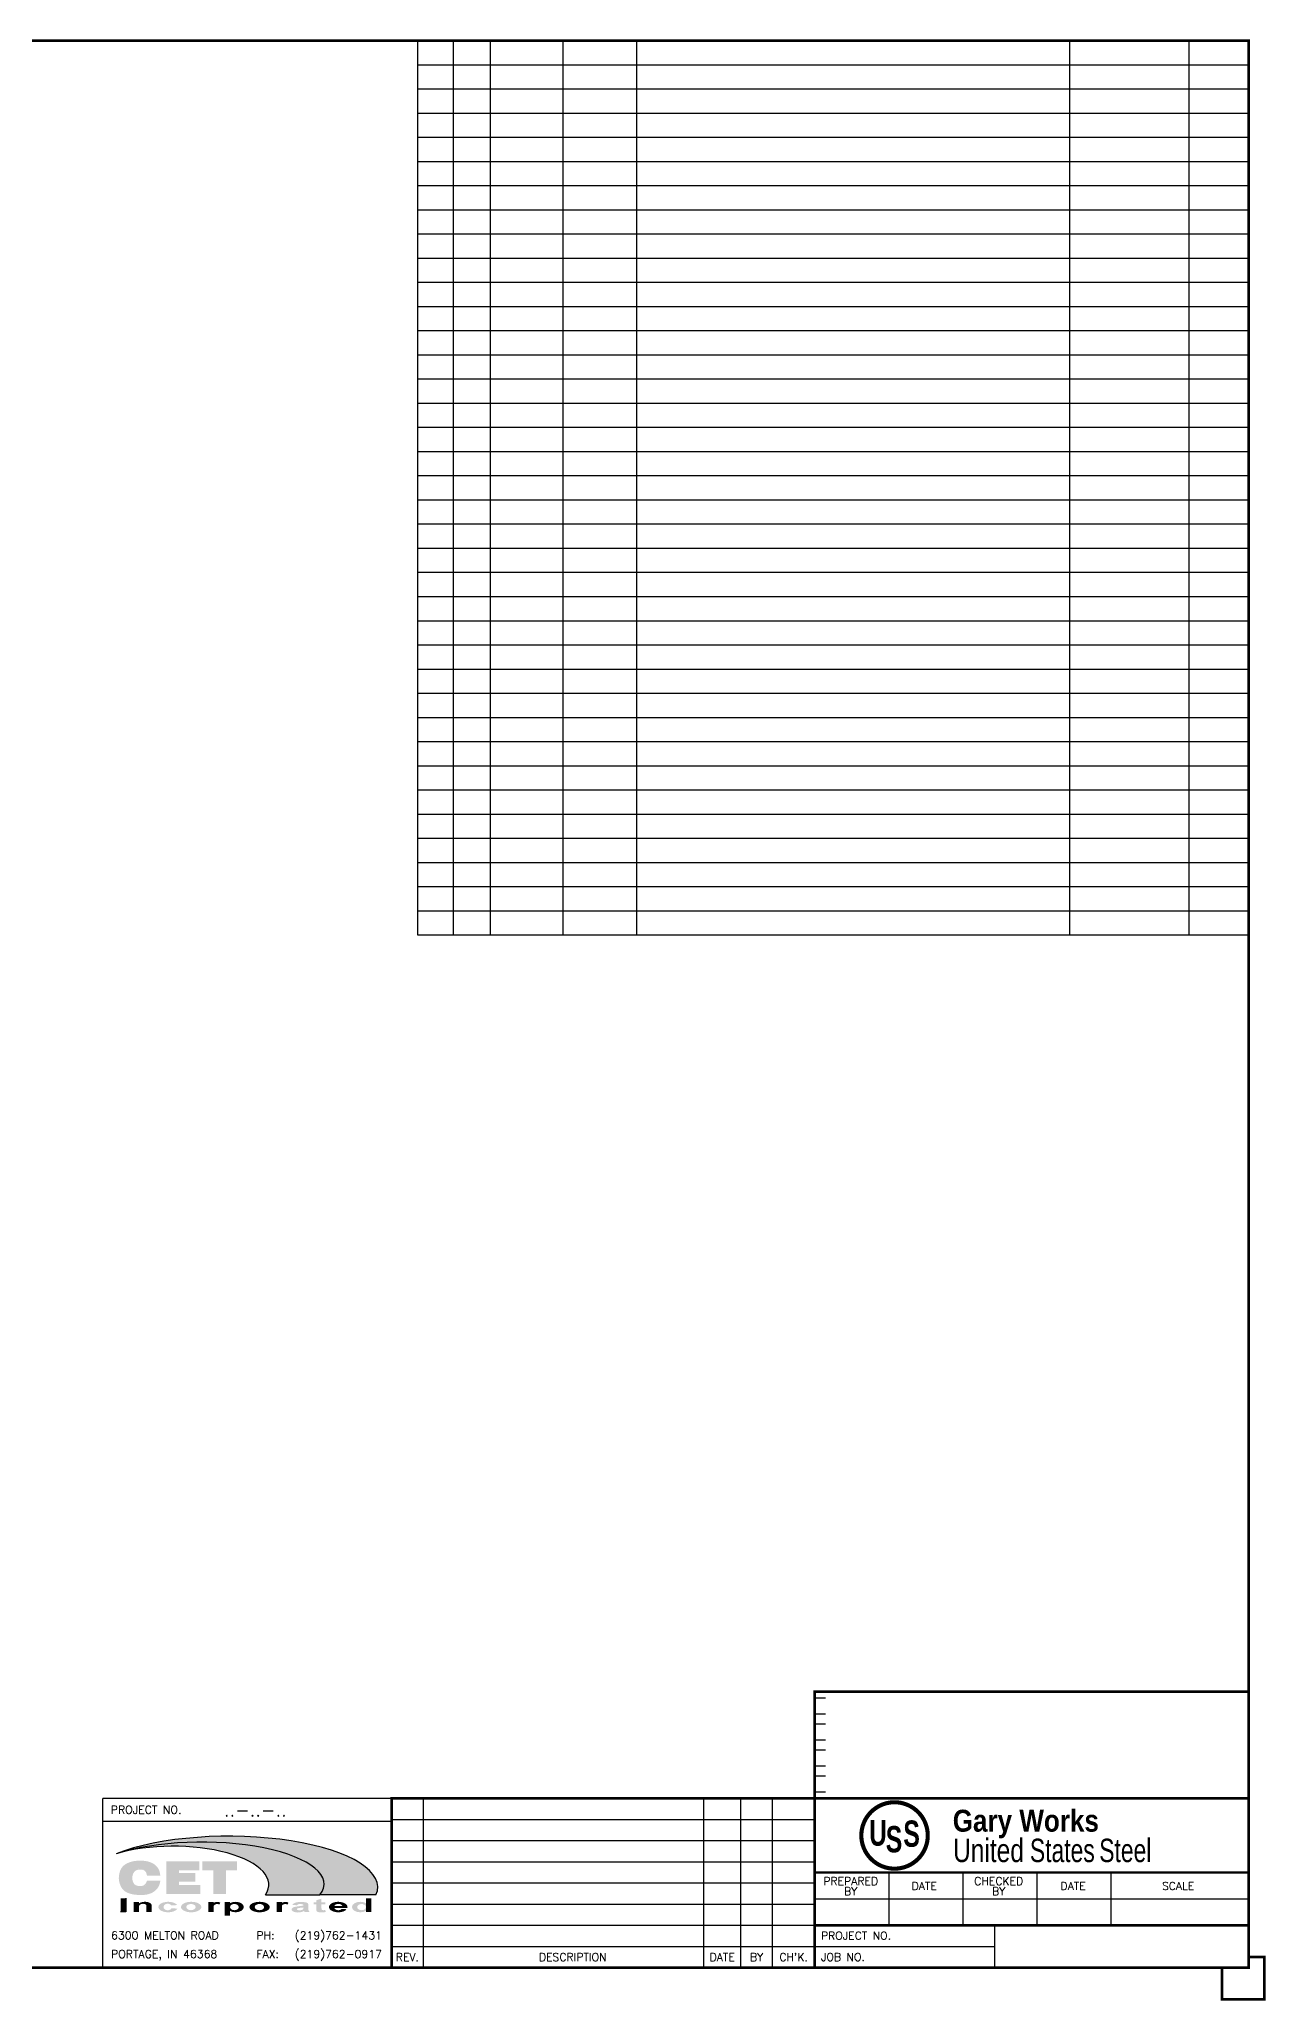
# Model space of a CAD drawing. Header units: inches. Extents: x 5 to 1254, y 17 to 852.
# Drawn here: x 733 to 1254, y 17 to 852 of the extents above; entities that cross this region are included whole.
import ezdxf
from ezdxf.enums import TextEntityAlignment as Align

# ---------------------------------------------------------------- set-up
doc = ezdxf.new("R2010")
doc.units = ezdxf.units.IN
doc.header["$LTSCALE"] = 13.5
doc.header["$MEASUREMENT"] = 0
doc.layers.add('BORDER', color=7, linetype='Continuous')
doc.layers.add('G-NOTE', color=6, linetype='Continuous')
doc.styles.add('BORDER1', font='romans.shx')
doc.styles.add('BORDER2', font='ROMANS', dxfattribs={"width": 0.8, "height": 0.12})
doc.styles.add('ROMAND', font='romand.shx', dxfattribs={"height": 6.75})
doc.styles.add('ROMANS', font='romans.shx', dxfattribs={"height": 4.5})
doc.styles.add('USSLOGO', font='sanss___.ttf')
doc.styles.add('USSLOGOBOLD', font='sanssb__.ttf')

# ---------------------------------------------------------------- blocks, each defined once
blk = doc.blocks.new('USS-GW_border')
at = {"layer": 'BORDER'}
h = blk.add_hatch(dxfattribs=at)
h.set_pattern_fill('DOTS,_O', color=30, scale=0.2170200878199261, angle=45)
h.set_pattern_definition([(45, (21.8006678514847, 1.061168282386351), (-0.0047955117422241, 0.0143865352266722), [0, -0.0135637554887454])])
edge = h.paths.add_edge_path()
edge.add_ellipse((22.25734781061389, 1.860263200070301), major_axis=(1.456011179258809, 0.0033329245651702), ratio=0.3427552719509969, start_angle=-5.2357526886793835, end_angle=160.0759800277217, ccw=False)
edge.add_line((23.66425142322104, 1.734586584520017), (24.32685440254387, 1.734586584520017))
edge.add_ellipse((22.58753382890532, 1.827022983955199), major_axis=(1.7602191065229, 0), ratio=0.3418059827241032, start_angle=356.9578708737749, end_angle=523.5324476662543)
h.paths.add_polyline_path([(22.28718207841729, 2.119485620657405), (22.28718207841728, 2.035665799887425), (22.41778421858611, 2.035665799887425), (22.41778421858611, 1.75667374594843), (22.54327611206921, 1.75667374594843), (22.54327611206921, 2.035665799887425), (22.67387825223802, 2.035665799887425), (22.67387825223802, 2.119485620657405)], flags=17)
h.paths.add_polyline_path([(22.22880646583364, 2.035665799887425), (22.22880646583364, 2.119485620657405), (21.86265433199225, 2.119485620657405), (21.86265433199225, 1.75667374594843), (22.24069979795707, 1.756673745948429), (22.24069979795707, 1.840493566718408), (21.98975544586263, 1.840493566718408), (21.98975544586263, 1.903228665385811), (22.18409674741789, 1.903228665385811), (22.18409674741789, 1.983552349081109), (21.98975544586263, 1.983552349081109), (21.98975544586263, 2.035665799887425)], flags=17)
h.paths.add_polyline_path([(21.60963070726023, 2.021211676193272), (21.61833046863442, 2.008334697701111), (21.62352159019583, 1.997581341592606), (21.62776772440722, 1.984737529361185), (21.62998008984312, 1.974154312376267), (21.76659983657933, 1.974154312376267), (21.76372316988252, 1.994687367785274), (21.75698945690471, 2.017907171291261), (21.74759668468187, 2.038230700086327), (21.73590231338899, 2.055901766432316), (21.7222452662004, 2.071148475911199), (21.706959985108, 2.084175669363919), (21.69038909615859, 2.095168534590956), (21.67289081312102, 2.104300533275845), (21.654808155722, 2.111735021201776), (21.63634871182694, 2.117619670965165), (21.61767772768815, 2.122103150204536), (21.59896108016159, 2.125335669513471), (21.58036677060853, 2.127468585918529), (21.56206392123077, 2.128654606598157), (21.54422197556892, 2.129047711823289), (21.52701468751529, 2.128803010740469), (21.5105918109788, 2.128047754893751), (21.49493506659822, 2.126791959160132), (21.4799648467182, 2.125015974262754), (21.46559560933659, 2.12269979560989), (21.45174042401183, 2.1198229351413), (21.43831112553832, 2.116364058624638), (21.4252187066498, 2.112300694202088), (21.41237766348481, 2.107610485307309), (21.39975397163905, 2.102270152005896), (21.38745619003618, 2.096231701338312), (21.37561368369066, 2.089437020265112), (21.36434979858939, 2.081827244314626), (21.3537842622015, 2.073343181170395), (21.34403244065764, 2.063923556295355), (21.33520547697843, 2.053502661475958), (21.32740581764409, 2.041999069619943), (21.32069180116606, 2.029353096650839), (21.31501961137117, 2.015763621491169), (21.31033856040585, 2.001543650315861), (21.306595035331, 1.987019469502917), (21.30372927306013, 1.972517728700628), (21.30167727943183, 1.958365018605194), (21.30037206830798, 1.944888646705512), (21.29975305588294, 1.932594739596218), (21.30052291027863, 1.920352592650371), (21.30223325761769, 1.906971242844825), (21.30486980896703, 1.892906504910465), (21.30841961603957, 1.878507307062359), (21.31286618194085, 1.864118464929143), (21.31818898759178, 1.850083378483619), (21.32436177118824, 1.836745362749363), (21.33135392896654, 1.824439648116277), (21.33914471199417, 1.813392648844259), (21.34770605157432, 1.803539960165504), (21.35699952791051, 1.7947723517823), (21.36698456673737, 1.786992996749822), (21.37761967706091, 1.780111427620354), (21.38886013153856, 1.774042185228386), (21.40065700528055, 1.768702777188441), (21.41295480248067, 1.764012753741723), (21.42569934308376, 1.759903788932235), (21.43889284950038, 1.7563435077462), (21.45256234985307, 1.753304888351497), (21.46673667045387, 1.750760319359683), (21.48144375116471, 1.748682258471753), (21.4967107829739, 1.747043059326172), (21.51256437001796, 1.745814860438829), (21.52902487040511, 1.744969826923762), (21.54606502202262, 1.744517419494177), (21.56355994914523, 1.744613884653117), (21.58138361763345, 1.745449928833682), (21.59941566494332, 1.74721469178772), (21.61753658919868, 1.750095889942302), (21.6356290066665, 1.754280119998886), (21.653578922019, 1.7599536983959), (21.67127661319102, 1.767304152546622), (21.68856666550815, 1.776496159054969), (21.70510596133384, 1.787596110430668), (21.72050713432398, 1.800643227005987), (21.73439192002855, 1.815679191770601), (21.74639164008225, 1.832754100738315), (21.75614331940995, 1.851932624311882), (21.76328119307583, 1.873296968584323), (21.7663790267657, 1.890967271382217), (21.62935485271733, 1.890967271382217), (21.62609865881388, 1.880814212520681), (21.61655964854584, 1.864074463935824), (21.604360175818, 1.850160317971668), (21.59023665291416, 1.839488858136902), (21.57513133422919, 1.832540806221519), (21.55942382750735, 1.828850355684089), (21.5437892438938, 1.827769768689906), (21.52858282970858, 1.828582125446604), (21.51373676585282, 1.830708419527745), (21.5002413631044, 1.83394589348621), (21.48780593821327, 1.838529463706445), (21.47668116369079, 1.844626689778945), (21.46725522476773, 1.852282539774005), (21.45940478894173, 1.861407227156423), (21.45306589501011, 1.871563260820365), (21.44798975024319, 1.88249461036636), (21.44389371091774, 1.89413731482251), (21.44083612879637, 1.906158465836612), (21.43880592331119, 1.918735247775941), (21.43785406677492, 1.931874611734695), (21.43803986675711, 1.945640006937582), (21.43951102097719, 1.959658851629182), (21.44246652525004, 1.973660624887288), (21.44710528702551, 1.98726156625482), (21.45355974783162, 1.999984833034479), (21.46177325899048, 2.011682185932134), (21.47135284432662, 2.021878081540186), (21.48198876668229, 2.030241851159946), (21.49321375683339, 2.036368352974825), (21.50497098658824, 2.040534878815528), (21.51692935296364, 2.043103030594126), (21.52908395635403, 2.044541908946595), (21.54202301301417, 2.045274491552426), (21.5545487214982, 2.044983525046698), (21.56761254861718, 2.043152812504619), (21.58130097561183, 2.039195348683557), (21.59581714294735, 2.032357200978618)], flags=17)
h = blk.add_hatch(color=7, dxfattribs=at)
edge = h.paths.add_edge_path()
edge.add_ellipse((22.25734781061389, 1.860263200070301), major_axis=(1.456011179258809, 0.0033329245651702), ratio=0.3427552719509969, start_angle=-5.235752688679442, end_angle=160.0759800277217)
edge.add_ellipse((21.93039423208935, 1.855335218453945), major_axis=(-1.131411182812032, 0), ratio=0.4020102063356733, start_angle=173.6833057680166, end_angle=331.55563110578277, ccw=False)
edge.add_line((23.02120762918943, 1.734586584520017), (23.66425142322103, 1.734586584520015))
h = blk.add_hatch(color=7, dxfattribs=at)
h.paths.add_polyline_path([(21.52668821346963, 2.13965046956265), (21.5099085923738, 2.138878807734086), (21.49386173307325, 2.137591721673425), (21.47846162993796, 2.135764737781037), (21.46362821168473, 2.133373737772144), (21.44928279546977, 2.130395086830499), (21.43534793321321, 2.126805996311943), (21.42174701889603, 2.122584815197803), (21.40839994309432, 2.117709777177908), (21.39524526389668, 2.112144814705207), (21.38235954394271, 2.105817674837955), (21.36986868675087, 2.098651000109373), (21.3579046148672, 2.090568184484786), (21.34660286935558, 2.081492949774471), (21.33610335261822, 2.071351100009203), (21.32655019016752, 2.060072872896322), (21.31809620405616, 2.047604225021765), (21.31087187812561, 2.033997074855153), (21.30484406618162, 2.019555597464172), (21.29992004753029, 2.004597545563596), (21.29601002656323, 1.989427391665147), (21.29303035781943, 1.974349245009871), (21.29090162691288, 1.959667273791531), (21.2895474114342, 1.945684929410648), (21.28888488664155, 1.93252684416227), (21.28971520870955, 1.919323146390521), (21.29150984978357, 1.905282302499688), (21.29426097345303, 1.89060637614413), (21.29795940266135, 1.875604317494167), (21.30259950895932, 1.860589189306549), (21.30817968608232, 1.845875469994014), (21.31470407049078, 1.83177772291829), (21.32218114060472, 1.818618596074844), (21.33059366253126, 1.806689997464379), (21.33986829221482, 1.796016429615853), (21.34992617921773, 1.786527664463374), (21.36069062757121, 1.778141070588024), (21.37208585803516, 1.770767657073894), (21.38403932771803, 1.764313424722821), (21.39648269127541, 1.758681407556636), (21.40935417427946, 1.75377259697043), (21.42261918495882, 1.749495827506832), (21.43630072270706, 1.745803850567336), (21.4504254796135, 1.74266403132202), (21.4650183495779, 1.740044324497343), (21.48010511295009, 1.737912615730282), (21.49571229895363, 1.736236894720353), (21.5118670236637, 1.734985366289655), (21.52860264918403, 1.734126208662138), (21.54595091428734, 1.733665620974938), (21.56384419715223, 1.733764282624877), (21.58216679081979, 1.734623729591065), (21.60079731673558, 1.736447064533876), (21.61961353567732, 1.739438813438467), (21.63849109027963, 1.743804622015583), (21.6573022347719, 1.749750416239035), (21.67591495012095, 1.757480911107761), (21.69415157104507, 1.767176147140035), (21.71165677979471, 1.778924347788356), (21.72802816847007, 1.792793383392587), (21.74285422727744, 1.808848661635214), (21.75571386033825, 1.827147177174645), (21.7661802684839, 1.847731350280289), (21.77382944240632, 1.870626065531301), (21.77818243517241, 1.895455900814336), (21.77929784217594, 1.901818275773214), (21.62143949477976, 1.901818275773214), (21.61742983892761, 1.889315865570283), (21.61393219682871, 1.881380442035866), (21.60973313493146, 1.874011622999416), (21.60491808041692, 1.867256081651842), (21.59957464544267, 1.86116161053492), (21.59379292270249, 1.855776081381171), (21.58766552299143, 1.851146337063607), (21.58128236565391, 1.84731399533995), (21.57470220054048, 1.84428729131778), (21.56794487913753, 1.841998834430978), (21.56104099023683, 1.840376778113881), (21.5540322684794, 1.839354607770325), (21.54696623185532, 1.838866237407221), (21.5398945139296, 1.838844310119984), (21.53287111135247, 1.839219514193016), (21.52595662669078, 1.839919988909315), (21.5192301060934, 1.840883379682242), (21.51275292934766, 1.842103307973172), (21.50655942622913, 1.843589095795268), (21.50067786453373, 1.845349641394985), (21.4951355364763, 1.847392486738613), (21.48995797814066, 1.849723874789113), (21.4851679519708, 1.852349174959613), (21.48077994462635, 1.855276836294162), (21.47677988334482, 1.858525729522993), (21.47312433194711, 1.862098520100037), (21.46978296387698, 1.865982245761268), (21.46673348960338, 1.870159022500295), (21.46395646152777, 1.874608314589023), (21.46143394832196, 1.879306758658972), (21.45914846035175, 1.884228499277651), (21.45708335159508, 1.889342992674762), (21.45522952378186, 1.894612368192618), (21.45359440357379, 1.90001821832131), (21.45218515500006, 1.905558802105667), (21.45100806998441, 1.911235327013806), (21.45006959455199, 1.917049024669168), (21.44937633046017, 1.923001119328773), (21.4489350302928, 1.929092797321358), (21.44875261902595, 1.935324070213982), (21.4488384379561, 1.941682152037174), (21.44921095849397, 1.948122366598243), (21.44989030450955, 1.954595954583822), (21.45089591649291, 1.961055434749461), (21.45224647093997, 1.967453719236615), (21.45395982991004, 1.973744323074825), (21.45605304919811, 1.979881683470699), (21.45854398241722, 1.985825112228186), (21.46144769633998, 1.99154901822138), (21.46474272909108, 1.997028470039587), (21.46839096245727, 2.002224137557612), (21.4723511028729, 2.007093599025684), (21.47658047193198, 2.011595067920289), (21.48103499140987, 2.015687674289841), (21.48566916893427, 2.019331852189501), (21.49044022721167, 2.0224925895144), (21.49533035960346, 2.025161581163382), (21.50035195381042, 2.027385765714267), (21.50551015084516, 2.029213727035498), (21.51080323680965, 2.030688986860193), (21.51622603812691, 2.031853575434479), (21.52177028744207, 2.032749333327761), (21.52742538500688, 2.033418791409257), (21.53317066464062, 2.033904907499715), (21.53895465002779, 2.034232384780193), (21.54474241032737, 2.034357389529965), (21.55053933338601, 2.034222729646376), (21.55636173637139, 2.033772423459237), (21.5622286972934, 2.032950250994308), (21.56816204961785, 2.03169855246994), (21.5741856758967, 2.029957060691566), (21.58031031655109, 2.02766732487087), (21.58646928036941, 2.024766014674744), (21.59250649062544, 2.021085768168692), (21.59831592093153, 2.01639840812179), (21.60381342938253, 2.010439033046231), (21.6088997519328, 2.002910497116693), (21.61344149199482, 1.993502328253518), (21.61727213124506, 1.981915315500947), (21.62116287280118, 1.963303307985271), (21.77907703236231, 1.963303307985271), (21.77821146250602, 1.969481567649253), (21.77436135023496, 1.996962877416629), (21.76718297413952, 2.021716008857981), (21.75710068488158, 2.043531474110688), (21.74451379012763, 2.062551209906349), (21.72984013454486, 2.078932859656452), (21.71350204398286, 2.09285733151357), (21.69591366023636, 2.104525186670697), (21.67747353737804, 2.114148712437756), (21.65852527206148, 2.121939085644789), (21.63926728695683, 2.128078300787655), (21.61987019488623, 2.132736140939851), (21.60050397806803, 2.136080846219843), (21.58133649421541, 2.138279510313084), (21.56253448020089, 2.139497876753177), (21.54426435155829, 2.139900415981202)])
h.paths.add_polyline_path([(21.5270146875153, 2.128803010740469), (21.54422197556892, 2.129047711823289), (21.56206392123078, 2.128654606598157), (21.58036677060854, 2.127468585918529), (21.59896108016162, 2.125335669513468), (21.61767772768816, 2.122103150204537), (21.63634871182694, 2.117619670965164), (21.654808155722, 2.111735021201779), (21.67289081312103, 2.104300533275845), (21.6903890961586, 2.095168534590956), (21.70695998510803, 2.084175669363914), (21.72224526620041, 2.071148475911195), (21.735902313389, 2.055901766432305), (21.74759668468187, 2.038230700086326), (21.75698945690472, 2.017907171291255), (21.76372316988253, 1.994687367785268), (21.76659983657933, 1.974154312376267), (21.62998008984312, 1.974154312376267), (21.62776772440722, 1.984737529361173), (21.62352159019583, 1.997581341592593), (21.61833046863442, 2.0083346977011), (21.61234541970738, 2.017193486234858), (21.60575062513503, 2.024342334618282), (21.59876439917956, 2.029979196530182), (21.59162017824368, 2.034334269986768), (21.58452951424763, 2.037674477261198), (21.57759742428059, 2.040266083137457), (21.5707923729768, 2.042233492858513), (21.5641037721108, 2.043644518426557), (21.55753417558795, 2.044565155437537), (21.55108408822749, 2.045064006900295), (21.54475125939269, 2.045211115631093), (21.5385306776047, 2.045076762750249), (21.53240640206346, 2.044730018945608), (21.52632982971802, 2.044215871718623), (21.52026643778925, 2.043498079199308), (21.51422017006921, 2.04252121258902), (21.50820503678268, 2.041229416137619), (21.50223738054766, 2.039566143795128), (21.49633663776001, 2.037475039188294), (21.49052570449472, 2.03490123743088), (21.48483433173723, 2.031794935771943), (21.47930854087815, 2.028134202156399), (21.47400025383625, 2.0239599247962), (21.46894544559222, 2.019315800885901), (21.46417737604811, 2.014240973780339), (21.45973071925353, 2.008773282827397), (21.4556415490767, 2.002949650803109), (21.45194732422631, 1.996806365257186), (21.44868867876332, 1.990382805364037), (21.4459023946795, 1.983734662080511), (21.44357974898551, 1.97692461892016), (21.44169429712518, 1.970002175394581), (21.44021879672431, 1.963011956417386), (21.43912681167314, 1.955997664726401), (21.43839272029834, 1.949002400169983), (21.43799166492083, 1.942068869211442), (21.43789947124142, 1.935238500244707), (21.43809550797897, 1.928541773503764), (21.43857079564738, 1.921980934320014), (21.43931913391746, 1.915555994281088), (21.44033415006779, 1.909268139735852), (21.44160932055052, 1.903118594961273), (21.44313796608545, 1.897108591601612), (21.44491325329115, 1.891239337144408), (21.44692922089147, 1.885509090655187), (21.44919028768984, 1.879909283297299), (21.45172481734551, 1.87445123769909), (21.45456374321268, 1.869163442029704), (21.45773715503362, 1.864079072795798), (21.46127470085623, 1.859233798568432), (21.46520451245844, 1.854666115558652), (21.46955187968532, 1.850417171699474), (21.47433405535713, 1.846533036666119), (21.47953850253736, 1.843060649867018), (21.48511532717187, 1.840004124047604), (21.49102651449471, 1.837342392282282), (21.49724232552465, 1.835051308014482), (21.50373579492013, 1.833107598237527), (21.5104817134706, 1.831489288948043), (21.51745584754659, 1.830175762422832), (21.52464002549834, 1.829146824705398), (21.53203437544454, 1.828397737038823), (21.53962169089253, 1.827992407623598), (21.54735757152436, 1.828016394281216), (21.55519101110548, 1.828557803834569), (21.56306864031606, 1.829706697917578), (21.57093297426145, 1.831554409075641), (21.57872074469783, 1.834191841251091), (21.58635753753219, 1.837704566416763), (21.59374615438763, 1.842140569347284), (21.6007801073373, 1.847455287699989), (21.60737203096971, 1.853595498584704), (21.61343725132406, 1.860513204226375), (21.61888857633818, 1.868161435709687), (21.62363633341377, 1.876493144928369), (21.62758866497597, 1.885460164425387), (21.62935485271733, 1.890967271382217), (21.76637902676571, 1.890967271382217), (21.76328119307584, 1.87329696858431), (21.75614331940995, 1.851932624311894), (21.74639164008225, 1.832754100738321), (21.73439192002855, 1.815679191770597), (21.72050713432397, 1.800643227005961), (21.70510596133384, 1.787596110430666), (21.68856666550815, 1.776496159054973), (21.67127661319101, 1.76730415254662), (21.65357892201902, 1.759953698395901), (21.6356290066665, 1.754280119998886), (21.61753658919866, 1.750095889942299), (21.59941566494331, 1.747214691787719), (21.58138361763345, 1.745449928833682), (21.56355994914523, 1.744613884653117), (21.54606502202261, 1.744517419494177), (21.52902487040509, 1.744969826923762), (21.51256437001795, 1.745814860438829), (21.49671078297389, 1.747043059326173), (21.4814437511647, 1.748682258471755), (21.46673667045385, 1.750760319359683), (21.45256234985311, 1.753304888351495), (21.43889284950039, 1.756343507746198), (21.42569934308375, 1.75990378893224), (21.41295480248068, 1.764012753741717), (21.40065700528056, 1.768702777188442), (21.38886013153856, 1.774042185228388), (21.37761967706092, 1.780111427620361), (21.36698456673737, 1.786992996749808), (21.35699952791051, 1.794772351782278), (21.34770605157431, 1.803539960165504), (21.33914471199418, 1.813392648844253), (21.33135392896654, 1.824439648116269), (21.32436177118825, 1.836745362749338), (21.31818898759177, 1.850083378483607), (21.31286618194085, 1.864118464929154), (21.3084196160396, 1.878507307062296), (21.30486980896705, 1.892906504910446), (21.3022332576177, 1.906971242844775), (21.30052291027862, 1.920352592650343), (21.29975305588294, 1.932594739596172), (21.30037206830797, 1.944888646705408), (21.30167727943181, 1.958365018605221), (21.30372927306015, 1.972517728700641), (21.30659503533097, 1.987019469502779), (21.31033856040585, 2.001543650315905), (21.31501961137118, 2.015763621491159), (21.32069180116605, 2.029353096650827), (21.32740581764409, 2.041999069619946), (21.33520547697843, 2.053502661475938), (21.34403244065765, 2.063923556295372), (21.3537842622015, 2.073343181170415), (21.36434979858941, 2.08182724431464), (21.37561368369067, 2.089437020265099), (21.38745619003614, 2.096231701338308), (21.39975397163906, 2.102270152005897), (21.41237766348481, 2.107610485307317), (21.4252187066498, 2.112300694202084), (21.43831112553829, 2.116364058624627), (21.45174042401182, 2.1198229351413), (21.46559560933659, 2.12269979560989), (21.47996484671819, 2.125015974262753), (21.49493506659822, 2.126791959160132), (21.5105918109788, 2.128047754893751)], flags=16)
h = blk.add_hatch(color=7, dxfattribs=at)
h.paths.add_polyline_path([(22.23965747022463, 2.024814795496427), (22.23965747022463, 2.130336625048399), (21.85180332760126, 2.130336625048399), (21.85180332760126, 1.745822741557432), (22.25155080234806, 1.745822741557431), (22.25155080234806, 1.851344571109405), (22.00060645025363, 1.851344571109404), (22.00060645025363, 1.892377660994814), (22.19494775180889, 1.892377660994814), (22.19494775180889, 1.994403353472106), (22.00060645025364, 1.994403353472106), (22.00060645025363, 2.024814795496427)])
h.paths.add_polyline_path([(21.98975544586263, 2.035665799887425), (21.98975544586264, 1.983552349081109), (22.1840967474179, 1.983552349081109), (22.18409674741789, 1.903228665385811), (21.98975544586263, 1.903228665385811), (21.98975544586263, 1.840493566718408), (22.24069979795707, 1.840493566718408), (22.24069979795707, 1.75667374594843), (21.86265433199225, 1.756673745948429), (21.86265433199225, 2.119485620657405), (22.22880646583364, 2.119485620657405), (22.22880646583364, 2.035665799887425)], flags=16)
h = blk.add_hatch(color=7, dxfattribs=at)
h.paths.add_polyline_path([(22.4069332141951, 2.024814795496427), (22.40693321419511, 1.745822741557431), (22.5541271164602, 1.745822741557431), (22.5541271164602, 2.024814795496427), (22.68472925662901, 2.024814795496427), (22.68472925662901, 2.130336625048399), (22.27633107402629, 2.130336625048399), (22.27633107402629, 2.024814795496427)])
h.paths.add_polyline_path([(22.28718207841729, 2.035665799887425), (22.28718207841729, 2.119485620657405), (22.67387825223801, 2.119485620657405), (22.67387825223802, 2.035665799887425), (22.54327611206921, 2.035665799887425), (22.54327611206921, 1.75667374594843), (22.41778421858611, 1.756673745948429), (22.41778421858611, 2.035665799887425)], flags=16)
h = blk.add_hatch(color=7, dxfattribs=at)
h.dxf.hatch_style = 1
edge = h.paths.add_edge_path()
edge.add_line((21.61490253771976, 1.532904496956303), (21.67641182292606, 1.532904496956303))
edge.add_line((21.67641182292606, 1.532904496956303), (21.67641182292606, 1.61628669066689))
edge.add_ellipse((21.58701038812564, 1.616286690666889), major_axis=(0.0894014348004163, 0), ratio=0.4420307796286254, start_angle=0, end_angle=41.76731606494763)
edge.add_arc((21.59870553914033, 1.505857184508639), 0.1485032332385697, 79.14666232531664, 122.0283828850357)
edge.add_line((21.51994843825094, 1.631756069896117), (21.5246319423563, 1.599364252783085))
edge.add_arc((21.57214185136636, 1.577891993101948), 0.0521368333326684, 89.03973170543122, 155.6792539130458, ccw=False)
edge.add_ellipse((21.57532229163205, 1.609746757081861), major_axis=(-0.0395802460877121, 1e-16), ratio=0.5131161989593587, start_angle=180.0000000000002, end_angle=276.49068306751036, ccw=False)
edge.add_line((21.61490253771976, 1.609746757081861), (21.61490253771976, 1.532904496956304))
h = blk.add_hatch(color=7, dxfattribs=at)
h.dxf.hatch_style = 1
edge = h.paths.add_edge_path()
edge.add_ellipse((22.14386553248015, 1.59169081431415), major_axis=(-0.1200320744988034, 0), ratio=0.5164906499494111, start_angle=0, end_angle=360)
edge = h.paths.add_edge_path(flags=16)
edge.add_ellipse((22.14157211730314, 1.591111417181209), major_axis=(-0.0552176230434574, 0), ratio=0.6663033454477487, start_angle=0, end_angle=360)
edge = h.paths.add_edge_path()
edge.add_ellipse((21.86686090551275, 1.592137120446059), major_axis=(-0.0495299220212553, 0), ratio=0.781838147381472, start_angle=202.7672418364374, end_angle=522.1632484384988, ccw=False)
edge.add_line((21.91050084906779, 1.610452311132323), (21.9777104536165, 1.614985709762233))
edge.add_ellipse((21.87095029456819, 1.59169081431415), major_axis=(-0.1152021288853192, 0), ratio=0.5381449524633175, start_angle=192.3089224857969, end_angle=530.2375981473728)
edge.add_line((21.98068058323103, 1.572811248582144), (21.91266345500756, 1.57739911601522))
h = blk.add_hatch(color=7, dxfattribs=at)
h.dxf.hatch_style = 1
edge = h.paths.add_edge_path()
edge.add_ellipse((22.66790951433627, 1.59169081431415), major_axis=(-0.0982619433874894, 0), ratio=0.6309201918405809, start_angle=3.365536123201454, end_angle=356.6344638767985)
edge.add_line((22.5700716539962, 1.597444398369952), (22.5700716539962, 1.585937230258342))
edge = h.paths.add_edge_path(flags=16)
edge.add_ellipse((22.65449097613338, 1.591111417181209), major_axis=(-0.051594762825677, 0), ratio=0.7130895646489602, start_angle=0, end_angle=360)
h = blk.add_hatch(color=7, dxfattribs=at)
h.dxf.hatch_style = 1
edge = h.paths.add_edge_path()
edge.add_ellipse((22.95241485903034, 1.59169081431415), major_axis=(-0.1200320744988034, 0), ratio=0.5164906499494111, start_angle=0, end_angle=360)
edge = h.paths.add_edge_path(flags=16)
edge.add_ellipse((22.95012144385332, 1.591111417181209), major_axis=(-0.0552176230434574, 0), ratio=0.6663033454477487, start_angle=0, end_angle=360)
h = blk.add_hatch(color=7, dxfattribs=at)
h.dxf.hatch_style = 1
edge = h.paths.add_edge_path()
edge.add_ellipse((24.14175700778216, 1.59169081431415), major_axis=(0.0982619433874894, 0), ratio=0.6309201918405809, start_angle=0, end_angle=360, ccw=False)
edge = h.paths.add_edge_path(flags=16)
edge.add_ellipse((24.15670348766915, 1.591111417181209), major_axis=(0.051594762825677, 0), ratio=0.7130895646489602, start_angle=0, end_angle=360, ccw=False)
h.paths.add_polyline_path([(23.6834760000437, 1.648947851019946), (23.6834760000437, 1.690807577533552), (23.62063856663481, 1.671391393393459), (23.62063856663481, 1.648947851019946), (23.59268473883108, 1.648947851019946), (23.59268473883108, 1.624196712215361), (23.62063856663481, 1.624196712215361), (23.62063856663481, 1.570608489840596), (23.62112186439372, 1.565376207460168), (23.6216557407724, 1.560655945447421), (23.62228726891844, 1.556410754707849), (23.62306352197939, 1.552603686146927), (23.62403157310285, 1.549197790670128), (23.62523849543636, 1.546156119182933), (23.62673136212752, 1.54344172259081), (23.62855724632387, 1.54101765179925), (23.63075734522602, 1.538850661985932), (23.63334935224658, 1.53692232541742), (23.6363450848512, 1.535217918632477), (23.63975636050552, 1.533722718169884), (23.64359499667517, 1.5324220005684), (23.64787281082579, 1.531301042366808), (23.65260162042304, 1.530345120103866), (23.65779324293253, 1.529539510318358), (23.66349018495378, 1.528880505375104), (23.66985770962168, 1.528408460943195), (23.67709176920499, 1.528174748517766), (23.68538831597246, 1.528230739593961), (23.69494330219286, 1.528627805666921), (23.70595268013493, 1.529417318231794), (23.71861240206744, 1.53065064878372), (23.73311842025913, 1.532379168817836), (23.7289658743116, 1.557089622942902), (23.72246881694499, 1.555827984195929), (23.71668192621848, 1.555005458498975), (23.7115476209276, 1.55457678573405), (23.70700831986785, 1.554496705783172), (23.70300644183478, 1.554719958528364), (23.6994844056239, 1.555201283851636), (23.69638463003072, 1.555895421635012), (23.69364953385078, 1.556757111760505), (23.69123225564775, 1.557779859907296), (23.68912881305791, 1.559112234943231), (23.68734594348568, 1.560941571533335), (23.6858903843355, 1.563455204342603), (23.68476887301178, 1.566840468036063), (23.68398814691896, 1.571284697278718), (23.68355494346145, 1.576975226735601), (23.6834760000437, 1.584099391071684), (23.6834760000437, 1.624196712215361), (23.72812257486058, 1.624196712215361), (23.72812257486058, 1.648947851019946)])
h.paths.add_polyline_path([(23.46684681730343, 1.608757388463184), (23.46411317213371, 1.607881479620352), (23.46105074995552, 1.607339016042292), (23.45872401377557, 1.606994706242639), (23.45605789518136, 1.606638674339743), (23.4530763844417, 1.606264100191075), (23.44981210833022, 1.605867786852437), (23.44629769362059, 1.605446537379632), (23.44256576708649, 1.604997154828467), (23.4386489555016, 1.60451644225473), (23.43457988563956, 1.604001202714243), (23.43039118427405, 1.603448239262786), (23.42610801453805, 1.60285488778022), (23.42172568500163, 1.6022206154425), (23.41723204059405, 1.601545422249611), (23.41261492624482, 1.600829308201582), (23.40786218688322, 1.600072273298393), (23.40296166743849, 1.599274317540038), (23.39790121284028, 1.598435440926558), (23.39266866801757, 1.59755564345789), (23.38726723167461, 1.596631621632729), (23.38176151761349, 1.595646857944244), (23.37623149341105, 1.594581531384274), (23.37075712664416, 1.593415820944651), (23.36541838488966, 1.592129905617208), (23.36029523572435, 1.590703964393786), (23.35546764672509, 1.589118176266217), (23.3510155854687, 1.587352720226336), (23.34700473199029, 1.585395128222981), (23.34344361615808, 1.583262344033014), (23.34032648029849, 1.580978664390292), (23.33764756673802, 1.578568386028681), (23.33540111780314, 1.576055805682051), (23.33358137582029, 1.573465220084257), (23.33218258311596, 1.570820925969166), (23.33119898201661, 1.568147220070636), (23.33062556121439, 1.565466480956658), (23.33046029486421, 1.56279341453168), (23.33070190348662, 1.56014080853428), (23.33134910760221, 1.55752145070303), (23.33240062773156, 1.554948128776505), (23.33385518439525, 1.552433630493285), (23.33571149811386, 1.549990743591938), (23.33796828940794, 1.54763225581104), (23.34061692178334, 1.545370102377715), (23.34361933068693, 1.543212808473309), (23.34693009455077, 1.541168046767717), (23.350503791807, 1.53924348993083), (23.35429500088768, 1.537446810632555), (23.35825830022494, 1.535785681542773), (23.36234826825089, 1.534267775331384), (23.3665194833976, 1.532900764668287), (23.37073057578205, 1.531690297487594), (23.37495638226048, 1.530633922780276), (23.37917579137409, 1.529727164801534), (23.38336769166396, 1.528965547806563), (23.38751097167126, 1.528344596050551), (23.39158451993709, 1.527859833788699), (23.39556722500262, 1.527506785276198), (23.39943797540895, 1.527280974768244), (23.40318717503892, 1.527177819969231), (23.40685128914211, 1.527192312380394), (23.41047829830978, 1.527319336952151), (23.4141161831332, 1.527553778634936), (23.41781292420362, 1.527890522379173), (23.42161650211232, 1.5283244531353), (23.42557489745055, 1.528850455853732), (23.4297360908096, 1.529463415484912), (23.43414827597888, 1.530173988512675), (23.43886049954059, 1.531055917554517), (23.44392202127504, 1.532198716761357), (23.44938210096259, 1.533691900284103), (23.4552899983836, 1.535624982273666), (23.46169497331839, 1.53808747688096), (23.46864628554731, 1.541168898256898), (23.47619319485071, 1.544958760552392), (23.48581189553572, 1.53120937034098), (23.54497810772209, 1.53120937034098), (23.54032378226568, 1.536406366905874), (23.53660859546369, 1.541266086392953), (23.53372762998733, 1.545896265622954), (23.5315759685078, 1.550404641416618), (23.53004869369631, 1.554898950594658), (23.52904088822405, 1.559486929977825), (23.52844763476223, 1.56427631638684), (23.52816401598206, 1.569374846642424), (23.52809289803037, 1.574852107438499), (23.52816828095649, 1.580625084961358), (23.52833194828538, 1.586572615270557), (23.52852568354201, 1.592573534425467), (23.52869127025134, 1.598506678485766), (23.52877049193833, 1.604250883510857), (23.52870513212794, 1.609684985560221), (23.52843697434515, 1.614687820693414), (23.52791889097688, 1.619165771913773), (23.52714810985807, 1.623135410000354), (23.52613294768561, 1.626640852676068), (23.52488172115638, 1.629726217663845), (23.52340274696731, 1.632435622686589), (23.52170434181529, 1.634813185467233), (23.51979482239721, 1.636903023728693), (23.51768250540996, 1.638749255193899), (23.51536877700734, 1.640391735012606), (23.51282730117069, 1.64185326804196), (23.51002481133825, 1.643152396565949), (23.50692804094822, 1.64430766286857), (23.50350372343883, 1.645337609233795), (23.49971859224833, 1.646260777945621), (23.49553938081494, 1.647095711288041), (23.49093282257686, 1.647860951545037), (23.48588004515081, 1.64857056527171), (23.48041975286726, 1.649220716107646), (23.47460504423518, 1.64980309196353), (23.46848901776353, 1.650309380750055), (23.46212477196127, 1.650731270377916), (23.45556540533735, 1.65106044875781), (23.44886401640071, 1.651288603800424), (23.44207370366031, 1.651407423416453), (23.43524031521753, 1.651406304392674), (23.42838069754337, 1.651265479020203), (23.42150444670124, 1.650962888466247), (23.41462115875454, 1.650476473897998), (23.40774042976668, 1.649784176482658), (23.40087185580109, 1.648863937387435), (23.39402503292115, 1.647693697779525), (23.38720955719029, 1.646251398826128), (23.38044280819595, 1.644505284301509), (23.37377329962158, 1.642384808408164), (23.36725732867474, 1.639809727955651), (23.36095119256293, 1.63669979975353), (23.35491118849364, 1.632974780611361), (23.34919361367441, 1.628554427338701), (23.34385476531275, 1.623358496745114), (23.33895094061616, 1.617306745640156), (23.39397885769941, 1.61239624913608), (23.39906063665099, 1.61755312305483), (23.40441686455169, 1.62136472566605), (23.40995349950265, 1.624020315666885), (23.41557649960498, 1.62570915175446), (23.42119182295983, 1.626620492625916), (23.4267054276683, 1.62694359697839), (23.43202327183153, 1.626867723509011), (23.43705131355063, 1.626582130914923), (23.4417117176876, 1.626241444401181), (23.4459914761479, 1.625861755204534), (23.44989378759777, 1.625424521069659), (23.45342185070355, 1.624911199741221), (23.45657886413152, 1.624303248963906), (23.45936802654798, 1.62358212648238), (23.46179253661921, 1.622729290041315), (23.46483167730401, 1.621251608814291), (23.46757337669415, 1.618677562955722), (23.46909925770562, 1.615844574173245), (23.4695535396927, 1.61311322439239), (23.46898225576244, 1.610324125480106)])
h.paths.add_polyline_path([(23.46833494729112, 1.586536955371173), (23.46865039172534, 1.579721028557004), (23.4681869520528, 1.574147752129487), (23.46704090925332, 1.569663353267635), (23.4653085443067, 1.566114059150445), (23.46308613819274, 1.563346096956922), (23.46046997189122, 1.561205693866068), (23.45755632638198, 1.559539077056892), (23.45444148264478, 1.558192473708387), (23.45120988645058, 1.557036834009856), (23.44789864273491, 1.556042000191725), (23.44453302122441, 1.555202537494718), (23.44113829164577, 1.554513011159563), (23.43773972372564, 1.553967986426981), (23.43436258719069, 1.553562028537691), (23.43103215176757, 1.55328970273242), (23.42777368718297, 1.553145574251889), (23.42460995751499, 1.553123409091218), (23.42155370424755, 1.553213776263119), (23.41861516321606, 1.553406445534685), (23.41580457025589, 1.553691186673028), (23.41313216120241, 1.554057769445246), (23.41060817189101, 1.55449596361845), (23.40824283815708, 1.554995538959738), (23.406046395836, 1.555546265236215), (23.40298879226534, 1.556446800841013), (23.3996331548877, 1.557854191619273), (23.39687204138306, 1.559568196475254), (23.39462533898375, 1.561684791581919), (23.39282874591719, 1.564334051660799), (23.39202711954234, 1.567268816920321), (23.39282202625444, 1.570399590142905), (23.39504797836224, 1.572706682086549), (23.39725721555282, 1.574260713295723), (23.40027103289791, 1.575775102412137), (23.40435577577799, 1.577260719078542), (23.40981468130017, 1.578734826826092), (23.41695098657156, 1.58021468918593), (23.42606792869925, 1.58171756968921), (23.43746874479034, 1.583260731867077), (23.45145667195194, 1.584861439250684)], flags=16)
h = blk.add_hatch(color=7, dxfattribs=at)
h.dxf.hatch_style = 1
edge = h.paths.add_edge_path()
edge.add_ellipse((23.88184378107487, 1.59169081431415), major_axis=(-0.110294710333274, 0), ratio=0.5620890066743316, start_angle=175.051794471887, end_angle=525.226068149607)
edge.add_line((23.98169434583378, 1.565357752135379), (23.92390228469654, 1.570261916591332))
edge.add_ellipse((23.88280599898195, 1.59169081431415), major_axis=(0.050056009215653, 0), ratio=0.7498402082660571, start_angle=191.0233419659102, end_angle=332.46104492406084, ccw=False)
edge.add_line((23.83435822352652, 1.58225303603019), (23.99085295900988, 1.58225303603019))
edge = h.paths.add_edge_path(flags=16)
edge.add_ellipse((23.88280599898195, 1.59169081431415), major_axis=(0.050056009215653, 0), ratio=0.7498402082660571, start_angle=13.12174647178108, end_angle=166.8782535282189, ccw=False)
edge.add_line((23.93060550342883, 1.602833233758197), (23.83500649453506, 1.602833233758197))
for p, q in [((29.51131238656988, 4.062387891550525), (29.63631238656987, 4.062387891550525)), ((29.51131238656988, 3.874887891550525), (29.63631238656987, 3.874887891550525)), ((29.51131238656988, 3.755062891550526), (29.63631238656987, 3.755062891550526)), ((29.51131238656988, 3.567562891550526), (29.63631238656987, 3.567562891550526)), ((29.51131238656988, 3.447737891550524), (29.63631238656987, 3.447737891550524)), ((29.51131238656988, 3.260237891550524), (29.63631238656987, 3.260237891550524)), ((29.51131238656988, 3.140412891550528), (29.63631238656988, 3.140412891550528)), ((24.51131238656987, 2.874887891550525), (21.10196445689355, 2.874887891550525)), ((21.10196445689355, 0.8748878915505252), (21.10196445689355, 2.874887891550525)), ((29.51131238656988, 2.952912891550528), (29.63631238656988, 2.952912891550528)), ((21.10196445689355, 2.607216443082093), (24.51131238656987, 2.607216443082093))]:
    blk.add_line(p, q, dxfattribs=at)
at = {"layer": 'BORDER', "color": 7}
for p, q in [((21.37235725068865, 1.694776499247329), (21.37235725068865, 1.534922147911466)), ((21.37235725068865, 1.694776499247329), (21.37235725068865, 1.534922147911466)), ((23.02120762918943, 1.734586584520017), (23.66425142322103, 1.734586584520015)), ((21.37235725068865, 1.534922147911466), (21.30951981727976, 1.534922147911466)), ((21.37235725068865, 1.534922147911466), (21.30951981727976, 1.534922147911466))]:
    blk.add_line(p, q, dxfattribs=at)
at = {"layer": 'BORDER', "color": 30}
blk.add_line((24.32685440254387, 1.734586584520017), (23.66425142322103, 1.734586584520017), dxfattribs=at)
at = {"layer": 'BORDER'}
for points, const_width in [([(1.100062386569872, 0.8748878915505252), (34.63631238656987, 0.8748878915505252), (34.63631238656987, 23.64488789155053), (1.100062386569872, 23.64488789155053), (1.100062386569872, 0.8748878915505252)], 0.0309375), ([(29.51131238656988, 0.8748878915505252), (29.51131238656988, 4.137882368694693), (34.63631238656987, 4.13788236869469)], 0.03125), ([(24.51131238656987, 0.8748878915505252), (24.51131238656987, 2.874887891550525), (34.6449506641591, 2.874887891550525)], 0.03125), ([(24.88631238656987, 0.8748878915505252), (24.88631238656987, 2.874887891550525)], 0.015625), ([(28.19881238656988, 0.8748878915505252), (28.19881238656988, 2.874887891550525)], 0.015625), ([(28.63631238656987, 0.8748878915505252), (28.63631238656987, 2.874887891550525)], 0.015625), ([(29.01131238656987, 0.8748878915505252), (29.01131238656987, 2.874887891550525)], 0.015625), ([(24.51131238656987, 2.624887891550525), (29.51131238656988, 2.624887891550525)], 0.015625), ([(24.51131238656987, 2.374887891550525), (29.51131238656988, 2.374887891550525)], 0.015625), ([(24.51131238656987, 2.124887891550525), (29.51131238656988, 2.124887891550525)], 0.015625), ([(24.51131238656987, 1.874887891550525), (29.51131238656988, 1.874887891550525)], 0.015625), ([(29.51131238656988, 1.999887891550525), (34.6449506641591, 1.999887891550525)], 0.03125), ([(30.38631238656988, 1.374887891550525), (30.38631238656988, 1.999887891550525)], 0.015625), ([(31.26131238656987, 1.374887891550525), (31.26131238656987, 1.999887891550525)], 0.015625), ([(32.13631238656987, 1.374887891550525), (32.13631238656987, 1.999887891550525)], 0.015625), ([(33.01131238656987, 1.374887891550525), (33.01131238656987, 1.999887891550525)], 0.015625), ([(24.51131238656987, 1.624887891550525), (29.51131238656988, 1.624887891550525)], 0.015625), ([(29.51131238656988, 1.687387891550525), (34.6449506641591, 1.687387891550525)], 0.015625), ([(24.51131238656987, 1.374887891550525), (29.51131238656988, 1.374887891550525)], 0.015625), ([(29.51131238656988, 1.374887891550525), (34.6449506641591, 1.374887891550525)], 0.03125), ([(31.63631238656987, 0.8748878915505252), (31.63631238656987, 1.374887891550525)], 0.015625), ([(24.51131238656987, 1.124887891550525), (29.51131238656988, 1.124887891550525)], 0.015625), ([(29.51131238656988, 1.124887891550525), (31.63631238656987, 1.124887891550525)], 0.015625), ([(34.63631238656986, 0.9998878915505252), (34.82381238656986, 0.9998878915505252), (34.82381238656986, 0.4998878915505252), (34.32381238656986, 0.4998878915505252), (34.32381238656986, 0.8748878915505252)], 0.03125)]:
    blk.add_lwpolyline(points, dxfattribs=dict(at, const_width=const_width))
at = {"layer": 'BORDER', "ltscale": 2, "const_width": 0.03125}
for points in [[(26.00963629010813, 2.874887891550525), (26.50987573245981, 2.874887891550525)], [(26.74701702433413, 2.874887891550525), (26.00963629010813, 2.874887891550525)], [(26.50987573245981, 2.874887891550525), (27.01011517481149, 2.874887891550525)], [(27.01011517481149, 2.874887891550525), (27.51035461716317, 2.874887891550525)], [(27.51035461716317, 2.874887891550525), (28.01059405951484, 2.874887891550525)], [(28.01059405951484, 2.874887891550525), (28.51083350186652, 2.874887891550525)], [(28.51083350186652, 2.874887891550525), (29.0110729442182, 2.874887891550525)]]:
    blk.add_lwpolyline(points, dxfattribs=at)
at = {"layer": 'BORDER', "color": 5, "const_width": 0.0486}
blk.add_lwpolyline([(30.06123586525118, 2.437387891550525, 1), (30.84623586525118, 2.437387891550525, 1)], format="xyb", close=True, dxfattribs=at)
at = {"layer": 'BORDER', "color": 7, "const_width": 0.0623932752482288}
for points in [[(21.34093853398421, 1.532904496956303), (21.34093853398421, 1.694776499247329)], [(21.49555137424668, 1.532904496956303), (21.49555137424668, 1.650122150048742)], [(22.37958557409307, 1.532904496956303), (22.37958557409307, 1.650122150048742)], [(22.5700716539962, 1.488006947911364), (22.5700716539962, 1.650122150048742)], [(23.18511792814644, 1.532904496956303), (23.18511792814644, 1.650122150048742)], [(24.24108780224705, 1.532904496956303), (24.24108780224705, 1.695421176855366)]]:
    blk.add_lwpolyline(points, dxfattribs=at)
at = {"layer": 'BORDER', "color": 7, "const_width": 0.0251773816418451}
for points in [[(22.4829615944642, 1.631850752798351, 0.426651141731771), (22.39122758521592, 1.60214647402555, 0.3655372791010112)], [(23.28849394851758, 1.631850752798351, 0.426651141731771), (23.1967599392693, 1.60214647402555, 0.3655372791010112)]]:
    blk.add_lwpolyline(points, format="xyb", dxfattribs=at)
at = {"layer": 'BORDER', "color": 30}
blk.add_ellipse((22.58753382890532, 1.827022983955199), major_axis=(1.7602191065229, 0), ratio=0.3418059827241032, start_param=6.128937088557254, end_param=8.711747917739112, dxfattribs=at)
at = {"layer": 'BORDER', "color": 7}
for centre, major_axis, ratio, start_param, end_param in [((22.25734781061389, 1.860263200070301), (1.456011179258809, 0.0033329245651702), 0.3427552719509969, -0.2612421925489456, 2.328247675336788), ((21.93039423208935, 1.855335218453945), (-1.131411182812032, 0), 0.4020102063356733, 2.872895420202616, 5.350833035431326)]:
    blk.add_ellipse(centre, major_axis=major_axis, ratio=ratio, start_param=start_param, end_param=end_param, dxfattribs=at)
at = {"layer": 'BORDER', "color": 3, "style": 'BORDER1'}
blk.add_text('PROJECT NO.', height=0.0945386334148762, dxfattribs=at).set_placement((21.19389376805586, 2.741052167316309), align=Align.MIDDLE_LEFT)
at = {"layer": 'BORDER', "color": 5}
for s, height, style, width, p in [('U', 0.304, 'USSLOGOBOLD', 0.675, (30.15448972873413, 2.316146169934796)), ('S', 0.3109, 'USSLOGOBOLD', 0.675, (30.34957004918312, 2.237658762649308)), ('S', 0.3109, 'USSLOGOBOLD', 0.675, (30.55731791968232, 2.303513762110208)), ('United', 0.2764, 'USSLOGO', 0.75, (31.1451329683364, 2.122625968525699)), ('States', 0.2764, 'USSLOGO', 0.7, (32.05285637392428, 2.122625968525699)), ('Steel', 0.2764, 'USSLOGO', 0.7, (32.87189433994836, 2.122625968525699))]:
    blk.add_text(s, height=height, dxfattribs=dict(at, style=style, width=width)).set_placement(p)
at = {"layer": 'BORDER', "style": 'ROMANS'}
for s, p in [('PREPARED', (29.93597936856185, 1.850687843392559)), ('DATE', (30.80433691771741, 1.793641015003334)), ('CHECKED', (31.68444490732163, 1.850687843392559)), ('DATE', (32.56337785288099, 1.793641015003334)), ('SCALE', (33.80422436425892, 1.793641015003334)), ('BY', (29.93597936856185, 1.731585419450365)), ('BY', (31.68444490732163, 1.731585419450365))]:
    blk.add_text(s, height=0.09375, dxfattribs=at).set_placement(p, align=Align.CENTER)
at = {"layer": 'BORDER'}
for s, height, style, p in [('6300 MELTON ROAD ', 0.0945386334148762, 'BORDER1', (21.19718798835083, 1.210009611286033)), ('PH:', 0.0945386334148762, 'BORDER1', (22.91440103895717, 1.210009611286033)), ('PROJECT NO.', 0.09375, 'ROMANS', (29.58464119914708, 1.206421431817766)), ('PORTAGE, IN 46368', 0.0945386334148762, 'BORDER1', (21.19718798835083, 0.9893888856572745)), ('FAX:', 0.0945386334148762, 'BORDER1', (22.91440103895717, 0.9893888856572745)), ('JOB NO.', 0.09375, 'ROMANS', (29.58464119914708, 0.953880477614728))]:
    blk.add_text(s, height=height, dxfattribs=dict(at, style=style)).set_placement(p)
at = {"layer": 'BORDER', "style": 'BORDER1'}
for s, p in [('(219)762-1431', (24.39824139076792, 1.210009611286033)), ('(219)762-0917', (24.39824139076792, 0.9893888856572745))]:
    blk.add_text(s, height=0.0945386334148762, dxfattribs=at).set_placement(p, align=Align.RIGHT)
at = {"layer": 'BORDER', "style": 'ROMANS'}
for s, p in [('REV.', (24.69881238656987, 0.9998878915505252)), ('DESCRIPTION', (26.65193738656987, 0.9998878915505252)), ('DATE', (28.41756238656988, 0.9998878915505252)), ('BY', (28.82381238656988, 0.9998878915505252)), ("CH'K.", (29.26131238656987, 0.9998878915505252))]:
    blk.add_text(s, height=0.09375, dxfattribs=at).set_placement(p, align=Align.MIDDLE_CENTER)
at = {"layer": 'BORDER', "color": 4, "style": 'ROMAND', "flags": 8}
blk.add_attdef('UPPER_DWG_NO', text='', height=0.25, rotation=180, dxfattribs=at).set_placement((2.604381525364482, 23.39488789155053), align=Align.MIDDLE_CENTER)
at = {"layer": 'BORDER', "color": 4, "style": 'ROMANS', "width": 0.85, "flags": 8}
for tag, p in [('LINE_1', (29.66751920251926, 3.873879415603681)), ('LINE_2', (29.66751920251926, 3.567562891550526)), ('LINE_3', (29.66751920251926, 3.260237891550524)), ('LINE_4', (29.66751920251926, 2.952715129889401))]:
    blk.add_attdef(tag, p, '', height=0.1875, dxfattribs=at)
at = {"layer": 'BORDER', "color": 6, "style": 'BORDER2', "flags": 12}
blk.add_attdef('PROJECT', text='', height=0.1547662072298731, dxfattribs=at).set_placement((22.53078630814451, 2.741052167316309), align=Align.MIDDLE_LEFT)
at = {"layer": 'BORDER', "color": 3, "style": 'ROMANS', "width": 0.85}
for tag, p in [('7-LINE-TOP', (24.94881238656987, 2.760883669072985)), ('7-LINE', (24.94881238656987, 2.702553686912303)), ('7-LINE-BOT', (24.94881238656987, 2.641890505465191)), ('6-LINE-TOP', (24.94881238656987, 2.510883669072985)), ('5-LINE-TOP', (24.94881238656987, 2.260883669072985)), ('6-LINE', (24.94881238656987, 2.452553686912303)), ('6-LINE-BOT', (24.94881238656987, 2.391890505465191)), ('5-LINE', (24.94881238656987, 2.202553686912303)), ('5-LINE-BOT', (24.94881238656987, 2.141890505465191)), ('4-LINE-TOP', (24.94881238656987, 2.010883669072985)), ('4-LINE', (24.94881238656987, 1.952553686912303)), ('4-LINE-BOT', (24.94881238656987, 1.891890505465191)), ('3-LINE-TOP', (24.94881238656987, 1.760883669072985)), ('3-LINE', (24.94881238656987, 1.702553686912303)), ('3-LINE-BOT', (24.94881238656987, 1.641890505465191)), ('2-LINE-TOP', (24.94881238656987, 1.510883669072985)), ('2-LINE', (24.94881238656987, 1.452553686912303)), ('2-LINE-BOT', (24.94881238656987, 1.391890505465191)), ('1-LINE-TOP', (24.94881238656987, 1.260883669072985)), ('1-LINE', (24.94881238656987, 1.202553686912303)), ('1-LINE-BOT', (24.94881238656987, 1.141890505465191))]:
    blk.add_attdef(tag, p, '', height=0.09375, dxfattribs=at)
at = {"layer": 'BORDER', "color": 3, "style": 'ROMANS', "width": 0.6743476098191401}
for tag, p, p2 in [('7-DATE', (28.24133418376366, 2.702987891550524), (28.5965708710791, 2.702987891550524)), ('6-DATE', (28.24133418376366, 2.452987891550524), (28.5965708710791, 2.452987891550524)), ('5-DATE', (28.24133418376366, 2.202987891550524), (28.5965708710791, 2.202987891550524)), ('4-DATE', (28.24133418376366, 1.952987891550524), (28.5965708710791, 1.952987891550524)), ('3-DATE', (28.24133418376366, 1.702987891550524), (28.5965708710791, 1.702987891550524)), ('2-DATE', (28.24133418376366, 1.452987891550524), (28.5965708710791, 1.452987891550524)), ('1-DATE', (28.24133418376366, 1.202987891550524), (28.5965708710791, 1.202987891550524))]:
    blk.add_attdef(tag, text='', height=0.09375, dxfattribs=at).set_placement(p, p2, align=Align.FIT)
at = {"layer": 'BORDER', "color": 3, "style": 'ROMANS', "width": 0.85}
for tag, p in [('7-BY', (28.82381238656988, 2.749887891550525)), ('7-CHK', (29.26131238656987, 2.749887891550525)), ('6-BY', (28.82381238656988, 2.499887891550525)), ('6-CHK', (29.26131238656987, 2.499887891550525)), ('5-BY', (28.82381238656988, 2.249887891550525)), ('5-CHK', (29.26131238656987, 2.249887891550525)), ('4-BY', (28.82381238656988, 1.999887891550525)), ('4-CHK', (29.26131238656987, 1.999887891550525)), ('3-BY', (28.82381238656988, 1.749887891550525)), ('3-CHK', (29.26131238656987, 1.749887891550525)), ('2-BY', (28.82381238656988, 1.499887891550525)), ('2-CHK', (29.26131238656987, 1.499887891550525)), ('1-BY', (28.82381238656988, 1.249887891550525)), ('1-CHK', (29.26131238656987, 1.249887891550525))]:
    blk.add_attdef(tag, text='', height=0.09375, dxfattribs=at).set_placement(p, align=Align.MIDDLE_CENTER)
at = {"layer": 'BORDER', "color": 5, "style": 'USSLOGOBOLD', "width": 0.85}
blk.add_attdef('USS_FACILITY', (31.14125107697253, 2.481946462006), '', height=0.2591, dxfattribs=at)
at = {"layer": 'BORDER', "color": 6, "style": 'ROMANS', "width": 0.85, "flags": 8}
for tag, p in [('DRAWN', (29.94881238656987, 1.452018556292156)), ('CHECK', (31.69881238656987, 1.452018556292156)), ('SCALE', (33.82813152536448, 1.452018556292156)), ('PROJ', (31.07265504257292, 1.171737891550524)), ('JOB', (30.90079381602628, 0.9217378915505243))]:
    blk.add_attdef(tag, text='', height=0.15625, dxfattribs=at).set_placement(p, align=Align.CENTER)
at = {"layer": 'BORDER', "color": 6, "style": 'ROMANS', "flags": 8}
for tag, width, p, p2 in [('DDATE', 1.134637731824208, (30.42698256174318, 1.452018556292156), (31.21211134938939, 1.452018556292156)), ('CDATE', 1.112720509664177, (32.17698256174318, 1.452018556292156), (32.94694541441258, 1.452018556292156)), ('SCALEFIT', 1.51373873345122, (33.05885558541311, 1.453185155935372), (34.59061501807209, 1.453185155935372))]:
    blk.add_attdef(tag, text='', height=0.15625, dxfattribs=dict(at, width=width)).set_placement(p, p2, align=Align.FIT)
at = {"layer": 'BORDER', "color": 4, "style": 'ROMAND', "flags": 8}
blk.add_attdef('LOWER_DWG_NO', text='', height=0.25, dxfattribs=at).set_placement((33.14063152536448, 1.124887891550525), align=Align.MIDDLE_CENTER)
at = {"layer": 'BORDER', "color": 6, "style": 'ROMANS', "width": 0.85, "flags": 8}
blk.add_attdef('DIV', text='', height=0.1875, dxfattribs=at).set_placement((34.57381238656986, 0.6873878915505252), align=Align.MIDDLE_CENTER)
blk = doc.blocks.new('BOM')
at = {"layer": 'G-NOTE'}
for p, q in [((-7.1e-15, 7.1e-15), (-7.1e-15, -0.2855999999999916)), ((0.4230703781952841, 7.1e-15), (0.4230703781952841, -0.2855999999999916)), ((0.8600119163313522, 7.1e-15), (0.8600119163313522, -0.2855999999999916)), ((1.718289937670054, 7.1e-15), (1.718289937670054, -0.2855999999999916)), ((2.588705223956946, 7.1e-15), (2.588705223957013, -0.2855999999999916)), ((7.703695452137196, 7.1e-15), (7.703695452137196, -0.2855999999999916)), ((9.111618186131224, 7.1e-15), (9.111618186131224, -0.2855999999999916)), ((-7.1e-15, -0.2855999999999916), (9.818700768413052, -0.2855999999999916))]:
    blk.add_line(p, q, dxfattribs=at)
at = {"layer": 'G-NOTE', "style": 'ROMANS', "width": 0.75}
for tag, p in [('NO1', (0.2153724240941166, -0.2141999999999946)), ('NO2', (0.6550864254099907, -0.2141999999999946)), ('MATERIAL', (1.314189157849959, -0.2141999999999946)), ('MARK', (2.162713894023493, -0.2141999999999946)), ('WGT', (9.473991744540596, -0.2141999999999946))]:
    blk.add_attdef(tag, text='', height=0.12497856, dxfattribs=at).set_placement(p, align=Align.CENTER)
for tag, p in [('DESCRIPTION', (2.627568771356528, -0.2141999999999946)), ('REMARKS', (7.750252503653399, -0.2141999999999946))]:
    blk.add_attdef(tag, p, '', height=0.12497856, dxfattribs=at)

msp = doc.modelspace()

# ---------------------------------------------------------------- block references
ref = msp.add_blockref('USS-GW_border', (0, 0), dxfattribs=dict(xscale=36, yscale=36, zscale=36))
ref.add_attrib('USS_FACILITY', 'Gary Works', (1121.085038771011, 89.35007263221601), dxfattribs={"layer": 'BORDER', "color": 5, "height": 9.3276, "style": 'USSLOGOBOLD', "width": 0.8499999999999998})
ref.add_attrib('PROJECT', '..-..-..', dxfattribs={"layer": 'BORDER', "color": 6, "height": 5.571583460275432, "style": 'BORDER2'}).set_placement((811.1083070932021, 98.67787802338714), align=Align.MIDDLE_LEFT)
at = {"xscale": 36, "yscale": 36, "zscale": 36}
for p in [(893.4340182536455, 851.2159640958185), (893.4340182536455, 840.9343640958188), (893.4340182536455, 830.6527640958188), (893.4340182536455, 820.3711640958189), (893.4340182536455, 810.089564095819), (893.4340182536455, 799.8079640958191), (893.4340182536455, 789.5263640958192), (893.4340182536455, 779.2447640958194), (893.4340182536455, 768.9631640958195), (893.4340182536455, 758.6815640958195), (893.4340182536455, 748.3999640958197), (893.4340182536455, 738.1183640958197), (893.4340182536455, 727.8367640958198), (893.4340182536455, 717.5551640958198), (893.4340182536455, 707.27356409582), (893.4340182536455, 696.9919640958201), (893.4340182536455, 686.7103640958202), (893.4340182536455, 676.4287640958202), (893.4340182536455, 666.1471640958202), (893.4340182536455, 655.8655640958204), (893.4340182536455, 645.5839640958205), (893.4340182536455, 635.3023640958205), (893.4340182536455, 625.0207640958207), (893.4340182536455, 614.7391640958208), (893.4340182536455, 604.4575640958209), (893.4340182536455, 594.1759640958209), (893.4340182536455, 583.894364095821), (893.4340182536455, 573.6127640958211), (893.4340182536455, 563.3311640958212), (893.4340182536455, 553.0495640958213), (893.4340182536455, 542.7679640958213), (893.4340182536455, 532.4863640958215), (893.4340182536455, 522.2047640958216), (893.4340182536455, 511.9231640958217), (893.4340182536455, 501.6415640958217), (893.4340182536455, 491.3599640958218), (893.4340182536455, 481.0783640958219)]:
    msp.add_blockref('BOM', p, dxfattribs=at)

doc.saveas('drawing.dxf')
